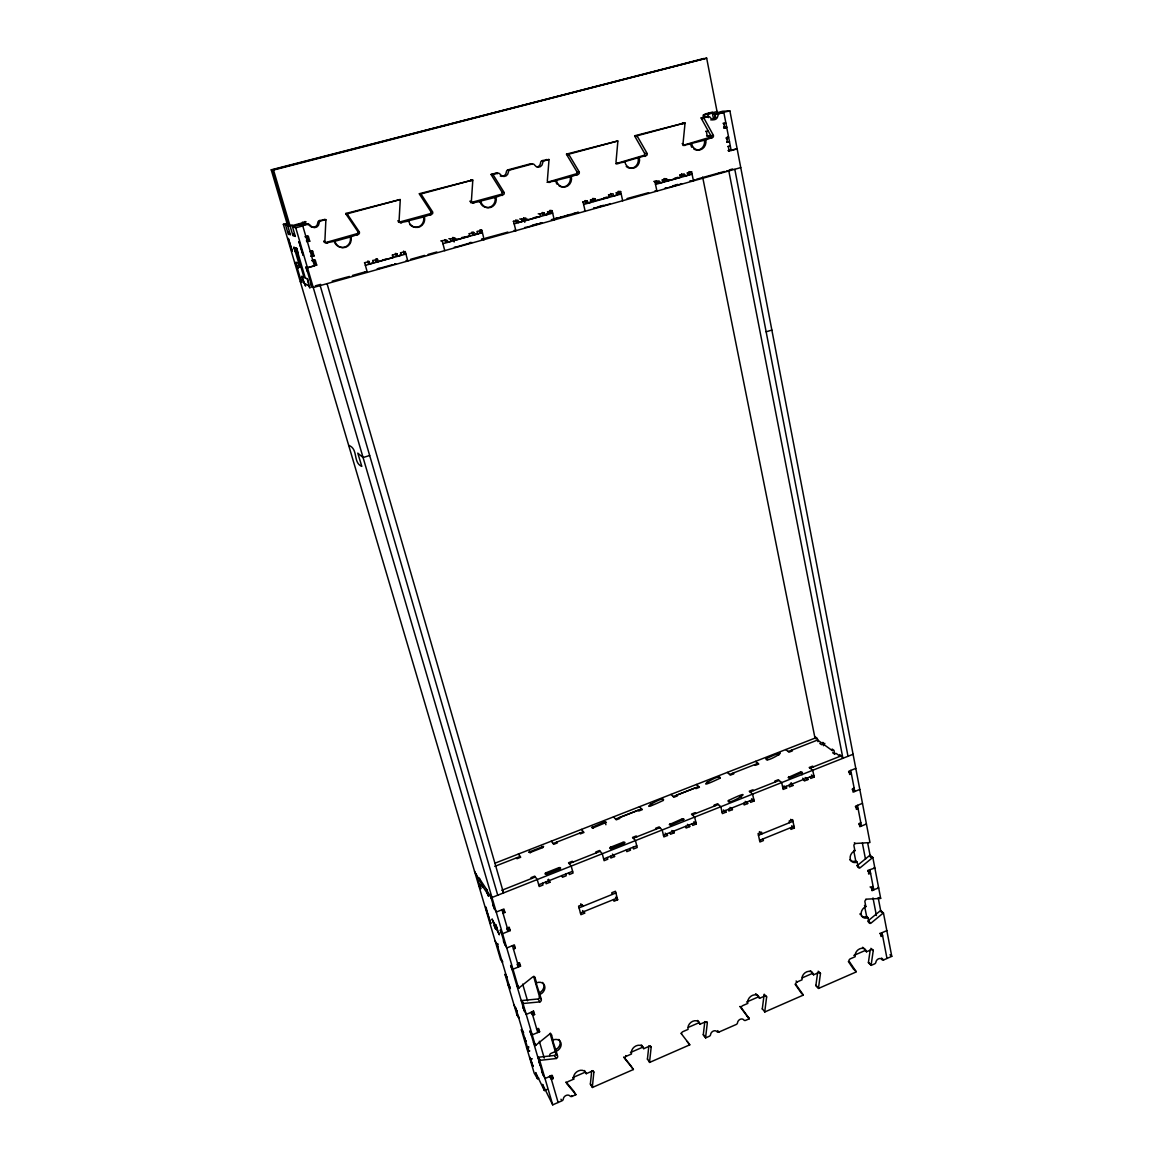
<?xml version="1.0" encoding="UTF-8"?>
<svg xmlns="http://www.w3.org/2000/svg" width="1163" height="1163" viewBox="0 0 1163 1163"><rect width="100%" height="100%" fill="white"/><g stroke="black" fill="none" stroke-linecap="round" stroke-linejoin="round"><path stroke-width="1.5" d="M325.131 242.704L357.681 233.487A2.471 2.37 70.1 0 0 357.87 231.626L346.051 214.166A2.5 2.384 68.3 0 1 345.76 213.498L347.214 213.788A2.515 2.399 68.6 0 0 347.504 214.457L359.352 231.975A2.486 2.37 70.4 0 1 359.163 233.85L350.877 236.859A8.693 8.33 68 0 1 345.193 247.399A8.693 8.33 68 0 1 334.784 241.25L326.033 242.893A2.5 2.399 65 0 1 324.87 241.395L325.858 220.287A2.515 2.399 64.3 0 0 325.756 219.574L319.505 220.563A2.5 2.399 63.7 0 0 317.79 222.758A5.015 4.797 62.5 0 1 310.056 226.204M398.516 222.322L430.703 213.541A2.442 2.311 79.8 0 0 430.906 211.695L419.625 194.366A2.471 2.326 77.8 0 1 419.363 193.712L421.079 193.916A2.471 2.326 78 0 0 421.355 194.57L432.665 211.986A2.457 2.311 80.1 0 1 432.462 213.832L424.364 216.783A8.563 8.112 78.8 0 1 423.608 223.252A8.577 8.126 78.8 0 1 411.237 225.302A8.563 8.112 78.8 0 1 408.693 221.072L400.159 222.656A2.457 2.341 76.8 0 1 399.054 221.159L400.246 200.254A2.471 2.341 75.2 0 0 400.159 199.542L345.774 213.498M361.708 466.087L357.782 453.119L363.074 457.553L369.66 455.489M470.521 202.667L501.907 194.105A2.413 2.239 85.6 0 0 502.125 192.273L491.368 175.046A2.442 2.268 83.8 0 1 491.106 174.406L493.097 174.537A2.457 2.268 84 0 0 493.359 175.177L504.146 192.477A2.428 2.253 85.8 0 1 503.913 194.308L496.019 197.201A8.49 7.908 85.1 0 1 490.423 207.494A8.49 7.908 85.1 0 1 480.726 201.373L472.425 202.914A2.428 2.282 83.8 0 1 471.364 201.417L472.774 180.716A2.457 2.282 82.2 0 0 472.701 180.018L419.363 193.698M547.032 182.329L576.746 173.665A2.384 2.181 89.4 0 0 576.979 171.862L566.759 154.766A2.413 2.195 87.9 0 1 566.512 154.112L568.765 154.17A2.428 2.21 88.1 0 0 569.012 154.81L579.261 171.979A2.399 2.181 89.6 0 1 579.014 173.796L571.324 176.616A8.403 7.676 89.2 0 1 565.756 186.792A8.403 7.676 89.2 0 1 556.437 180.687L548.369 182.169A2.413 2.21 88.3 0 1 547.351 180.687L548.98 160.203A2.428 2.21 86.9 0 0 548.907 159.505L542.22 160.654A2.413 2.21 86.8 0 0 540.722 162.064L540.562 162.762A4.841 4.434 86.3 0 1 537.248 166.978M639.374 158.023A8.315 7.458 -88.3 0 1 633.85 168.068A8.315 7.458 -88.3 0 1 624.865 161.991L616.986 163.431A2.384 2.152 -88.9 0 1 616.012 161.962L617.829 141.668A2.399 2.152 89.8 0 0 617.771 140.97L566.512 154.112M685.08 145.419L682.87 145.404L710.404 137.176A2.355 2.064 -86.4 0 0 710.68 135.402L701.362 118.524A2.37 2.079 -87.5 0 1 701.158 117.899L703.862 117.812A2.384 2.079 -87.4 0 0 704.08 118.437L713.413 135.388A2.355 2.064 -86.4 0 1 713.137 137.161L705.796 139.88A8.243 7.254 -86.5 0 1 700.3 149.809A8.243 7.254 -86.5 0 1 691.622 143.747L683.946 145.142A2.37 2.093 -87 0 1 683.015 143.674L685.007 123.583A2.384 2.093 -88 0 0 684.963 122.885L634.649 135.78A2.399 2.137 -89.5 0 0 634.882 136.42L644.636 153.414A2.37 2.122 -88.2 0 1 644.389 155.202L615.809 163.678M680.98 1033.253L689.557 1044.432A1.933 1.541 -42.5 0 1 689.746 1044.839L649.608 1062.415A1.948 1.556 -41.2 0 1 649.565 1061.935L651.178 1047.194A1.963 1.57 -41.3 0 0 649.012 1046.38L643.764 1048.663A6.862 5.495 -40.9 0 0 636.161 1045.828A6.862 5.495 -40.9 0 0 631.48 1054.012L626.188 1056.309A1.963 1.57 -40.4 0 0 624.851 1058.65L633.195 1069.102A1.963 1.556 -40.4 0 1 633.384 1069.524L592.418 1087.463L590.455 1084.367A1.977 1.57 -39 0 1 590.397 1083.901L591.705 1070.745M592.854 1070.629L593.842 1072.155L592.374 1086.983A1.977 1.585 -39 0 0 592.418 1087.463M647.486 1059.435A1.948 1.556 -41.1 0 1 647.442 1058.955L648.852 1045.9M870.404 922.841L868.107 920.805L880.217 910.833A1.861 1.468 -50.5 0 1 880.667 910.571L883.458 912.984L891.774 956.364L883.618 959.926A1.846 1.439 -49.5 0 1 881.917 959.562A3.693 2.893 -49.3 0 0 878.501 958.835A3.693 2.893 -49.3 0 0 875.884 962.208A1.846 1.439 -49.2 0 1 874.561 963.894L871.189 965.377A1.846 1.454 -49.1 0 1 871.16 964.912L873.253 950.52A1.861 1.454 -49.3 0 0 871.334 949.677L866.508 951.785A6.513 5.117 -49 0 0 859.762 948.804A6.513 5.117 -49 0 0 855.183 956.698L850.313 958.821A1.861 1.468 -48.6 0 0 849.005 961.074L856.084 971.512A1.861 1.454 -48.5 0 1 856.244 971.919L818.519 988.434A1.875 1.468 -47.3 0 1 818.505 987.969L820.467 973.504A1.875 1.483 -47.5 0 0 818.505 972.661L813.577 974.798A6.6 5.219 -47.2 0 0 806.628 971.861A6.6 5.219 -47.2 0 0 802.019 979.828L797.062 981.979A1.89 1.497 -46.8 0 0 795.739 984.261L803.11 994.699A1.875 1.483 -46.7 0 1 803.284 995.121L764.803 1011.97A1.89 1.497 -45.4 0 1 764.774 1011.49L766.635 996.938A1.904 1.512 -45.6 0 0 764.6 996.11L759.57 998.29A6.673 5.306 -45.2 0 0 752.417 995.383A6.673 5.306 -45.2 0 0 747.794 1003.422L742.721 1005.617A1.904 1.526 -44.8 0 0 741.398 1007.914L749.074 1018.366A1.904 1.512 -44.7 0 1 749.248 1018.773L745.701 1020.329A1.904 1.512 -44.7 0 1 743.869 1019.995A3.809 3.024 -44.5 0 0 740.206 1019.311A3.809 3.024 -44.5 0 0 737.516 1022.771A1.904 1.512 -44.3 0 1 736.179 1024.501L718.865 1032.09A1.919 1.526 -43.7 0 1 717.019 1031.755A3.838 3.053 -43.5 0 0 713.297 1031.087A3.838 3.053 -43.5 0 0 710.593 1034.561A1.919 1.526 -43.3 0 1 709.241 1036.306L705.636 1037.876L703.353 1035.012A1.919 1.526 -43.2 0 1 703.31 1034.532L704.836 1021.55M706.464 1021.681L707.337 1022.742L705.607 1037.396A1.919 1.526 -43.3 0 0 705.636 1037.876M762.346 1009.208A1.89 1.497 -45.4 0 1 762.317 1008.743L764.164 994.22M818.519 988.434L815.932 985.788A1.861 1.468 -47.3 0 1 815.903 985.323L817.647 972.486M871.189 965.377L868.456 962.819A1.846 1.439 -49.1 0 1 868.427 962.353L870.244 949.793M723.982 126.607L725.363 127.61M361.649 466.363C352.636 462.365 358.64 448.86 348.667 445.342M542.263 222.802L526.97 227.192M454.37 247.138L455.663 247.138M883.458 912.984A1.861 1.468 -50.5 0 0 883.022 913.246L870.854 923.248A1.875 1.468 -50 0 1 868.935 922.375L868.02 921.561M865.781 899.188L880.187 898.476A1.875 1.483 -50.8 0 0 880.667 898.345L872.846 857.524A1.89 1.512 -51.6 0 0 872.395 857.785L860.039 867.86A1.89 1.526 -51.1 0 1 858.076 866.944L857.611 866.551M856.651 865.694A1.89 1.512 -51.1 0 0 857.276 865.563L869.59 855.517A1.89 1.512 -51.6 0 1 870.04 855.256L872.846 857.524M533.497 1042.455L535.329 1045.479A2.035 1.657 -37.3 0 0 535.838 1045.188L549.285 1034.329A2.021 1.643 -38 0 1 551.582 1035.172L552.977 1040.027A7.065 5.728 -38 0 1 560.973 1042.949A7.065 5.728 -38 0 1 556.219 1051.323L557.615 1056.135A2.006 1.628 -38 0 1 556.248 1058.519L540.257 1060.307A2.021 1.643 -37.4 0 0 539.719 1060.467L537.888 1057.4A2.021 1.628 -37.3 0 1 538.425 1057.24L554.373 1055.481A2.006 1.628 -37.9 0 0 555.725 1053.097L550.084 1033.5M517.259 985.003A2.05 1.701 -37.2 0 1 516.735 985.294L518.538 988.172A2.064 1.715 -37.3 0 0 519.047 987.867L532.727 976.935A2.05 1.701 -38 0 1 535.082 977.836L536.521 982.837A7.152 5.917 -38 0 1 544.691 985.962A7.152 5.917 -38 0 1 539.865 994.481L541.304 999.453A2.035 1.686 -38 0 1 539.923 1001.881L523.612 1003.465A2.05 1.686 -37.3 0 0 523.059 1003.625L521.257 1000.703A2.05 1.686 -37.2 0 1 521.809 1000.558L538.076 998.973A2.035 1.672 -37.9 0 0 539.443 996.56L533.628 976.353M593.682 208.148L595.849 207.741M524.949 227.367L526.345 227.352M472.018 242.471L470.87 242.907M377.35 268.74L379.327 268.391M728.401 800.537C725.45 807.733 762.739 784.036 728.401 800.537L729.623 801.641M719.912 778.251C722.383 771.418 686.722 794.184 719.912 778.251L718.734 777.233M766.286 758.639C763.829 765.181 798.937 743.201 766.286 758.639L767.522 759.628M542.772 847.58L543.572 846.359L528.656 852.188L530.299 852.45L542.772 847.58L541.856 846.402M663.288 800.42C666.733 793.34 628.79 816.688 663.288 800.42L662.183 799.344M547.061 1089.426L544.386 1090.574L542.554 1084.367L552.716 1104.85L561.933 1100.823A1.992 1.599 -37.8 0 0 563.314 1099.035A3.983 3.184 -38 0 1 566.105 1095.459A3.983 3.184 -38 0 1 570.088 1096.069A1.992 1.585 -38.2 0 0 572.08 1096.375L575.859 1094.717A1.992 1.585 -38.2 0 0 575.656 1094.296L566.977 1083.858A1.992 1.599 -38.2 0 1 568.314 1081.488L573.708 1079.148A6.978 5.582 -38.6 0 1 578.418 1070.876A6.978 5.582 -38.6 0 1 586.268 1073.682L591.618 1071.356A1.992 1.585 -39.1 0 1 593.842 1072.155M586.268 1073.682L585.28 1072.155L572.748 1077.592L573.708 1079.148M630.433 1052.53L642.703 1047.194L643.764 1048.663M688.438 1027.322L698.948 1022.742L700.097 1024.167L705.243 1021.928A1.933 1.541 -43.4 0 1 707.337 1022.742M746.588 1002.041L758.349 996.924L759.57 998.29M802.383 977.792L812.268 973.489L813.577 974.798M853.831 955.434L865.127 950.52L866.508 951.785M681.547 1033.98A1.933 1.556 -42.6 0 1 682.885 1031.654L688.06 1029.4A6.774 5.408 -43 0 1 692.712 1021.288A6.774 5.408 -43 0 1 700.097 1024.167M522.754 1031.087L521.896 1029.648A1.948 1.599 -37 0 0 521.373 1029.793L534.166 1073.086L537.466 1078.726L538.789 1078.159M886.846 930.618L880.406 933.395L881.016 936.506L882.615 935.808L879.839 933.337M553.195 1078.552L551.393 1079.337L549.532 1076.226L551.335 1075.441L553.195 1078.552L552.28 1075.368L545.011 1078.508L541.624 1071.196L542.234 1072.228M532.305 1058.795L530.982 1059.362L529.994 1057.283L533.003 1066.471L530.11 1057.894M549.721 1055.684A1.933 1.57 -37.8 0 1 551.029 1053.387L555.885 1051.308M528.714 1046.627L526.577 1047.398L528.889 1051.294L529.761 1050.916M527.377 1047.194L528.845 1047.79M531.36 1035.143L529.805 1030.898L532.218 1034.881L539.603 1031.755L538.643 1028.499L536.506 1028.775M871.087 887.195L872.715 886.497M871.712 890.378L878.69 888.009L877.978 887.427M533.337 1010.792L534.602 1014.572L532.756 1015.343L530.924 1012.406M868.47 873.602L870.564 873.297L867.772 870.985M533.643 1011.272L526.214 1014.398L522.841 1007.187L523.452 1008.161M867.845 870.389L874.852 868.02L874.154 867.453M517.651 963.502L519.527 962.731L520.515 966.119L512.985 969.215L510.601 965.45L512.185 969.753M866.42 824L859.791 826.719L859.152 823.433L860.824 822.75M862.466 803.342L855.794 806.046L856.433 809.375L858.105 808.692L855.314 806.54M513.45 949.081L515.34 948.31L514.351 944.894L506.763 947.976L503.405 940.882L503.986 941.797M579.072 907.867L615.896 892.966M758.465 835.267L792.962 821.296L790.636 819.334M495.118 940.925L497.342 944.472L498.258 944.094M580.453 912.984L617.219 898.069M759.57 840.311L794.024 826.326M584.146 911.487L584.611 913.188L580.904 914.685L578.593 906.151L582.3 904.654L582.765 906.37L580.759 903.767M612.232 894.449L611.782 892.733L615.445 891.265L617.655 899.755L614.006 901.238L613.555 899.551M789.532 822.692L789.183 821.005L792.614 819.61L794.373 827.998L790.942 829.393L790.593 827.722M507.286 927.943L509.19 927.173L510.194 930.618L502.576 933.7L500.221 930.066L501.82 934.398M854.136 788.121L852.464 788.79L853.104 792.148L859.806 789.444M855.779 768.409L849.034 771.098L849.688 774.485L851.374 773.817L848.583 771.752M503.012 913.246L504.916 912.475L503.913 909.001L496.238 912.068L492.879 905.032L493.461 905.919M538.716 884.781L572.618 871.305M603.641 858.963L636.757 845.792M663.462 835.179L695.867 822.285M721.99 811.89L753.726 799.272M782.772 787.714L813.795 775.372M548.471 879.243L549.91 882.266L546.13 883.764L545.651 882.019M614.108 854.79L614.558 856.535L610.866 858.003L610.415 856.259M667.068 833.726L667.489 835.456L663.869 836.895L662.183 829.989L659.174 826.893L655.554 828.332L656.31 829.103M673.697 831.094L674.118 832.824L670.499 834.264L670.092 832.534M689.296 824.887L689.703 826.617L686.112 828.041L685.705 826.326M695.867 813.431L695.081 812.675L691.505 814.1L694.66 817.109L696.274 824L692.697 825.425L692.29 823.709M725.538 810.48L725.93 812.196L722.383 813.606L720.827 806.729L717.571 803.764L714.038 805.174L714.838 805.915M732.021 807.892L732.414 809.622L728.881 811.018L728.489 809.303M747.286 801.83L747.664 803.546L744.16 804.941L743.782 803.226M753.566 790.564L752.723 789.851L749.234 791.233L752.592 794.125L754.104 800.987L750.6 802.383L750.222 800.667M786.246 786.333L786.595 788.049L783.135 789.43L781.696 782.583L778.207 779.762L774.747 781.129L775.619 781.841M791.262 782.757L792.933 785.519L789.488 786.9L789.125 785.185M807.515 777.873L807.863 779.588L804.418 780.955L802.732 778.192M813.489 766.839L812.588 766.155L809.172 767.507L812.763 770.255L814.144 777.088L810.713 778.44L810.364 776.739M501.733 890.32L535.358 877.004M558.589 867.802L545.81 872.875A1.541 0.756 -16.4 0 0 545.171 874.009A1.541 0.756 -16.4 0 0 547.017 874.024L559.577 869.037A1.526 0.741 -16.1 0 0 560.537 867.918A1.526 0.741 -16.1 0 0 558.88 867.714L559.577 869.037M569.201 863.586L600.181 851.316M622.888 842.332L610.401 847.289A1.526 0.741 -14.9 0 0 609.775 848.321A1.526 0.741 -14.9 0 0 611.433 848.467L623.964 843.524A1.497 0.727 -14.6 0 0 624.851 842.434A1.497 0.727 -14.6 0 0 623.164 842.245L623.964 843.524M633.254 838.218L659.915 827.663M682.143 818.868L669.292 824.611L671.298 824.771L684.178 819.304L682.405 818.781L683.306 820.002M692.29 814.841L718.385 804.505M750.062 791.959L779.079 780.46M800.348 772.043L788.136 777.524L790.186 777.64L802.455 772.421L800.871 771.883L802.034 774.791M810.059 768.191L841.881 755.587M853.075 754.264L491.978 897.502L489.652 893.998L491.251 898.374M479.33 884.462L480.813 884.927M604.455 821.921L591.604 827.576L593.523 827.722L606.359 822.357L604.978 821.776L605.908 824.741M494.755 866.377L520.123 856.448M553.123 843.538L583.332 831.719M615.59 819.086L641.598 808.91M673.188 796.539L698.672 786.566M729.608 774.456L757.956 763.364M788.238 751.516L817.705 739.988M477.15 877.076L478.633 877.542M824.872 743.404L821.543 744.713L819.77 743.419L821.441 742.779L817.618 740.017M494.74 863.28L815.089 738.083L815.874 738.752L815.539 737.095L817.284 738.36L817.952 741.674M624.851 161.991L623.63 161.948L646.89 155.261A2.384 2.122 -88.1 0 0 647.151 153.458L637.368 136.405A2.399 2.152 -89.4 0 1 637.135 135.766L634.649 135.78M394.911 264.161L395.638 263.783L394.824 263.812M610.023 203.918L610.124 203.54M680.98 184.045L681.707 183.71L680.98 183.71M766.141 331.818L771.839 330.045M665.934 187.825L664.96 188.275L667.213 187.912M376.638 261.282L375.344 261.864L377.423 261.515M392.411 257.343L393.734 256.79L392.585 256.878M593.188 200.923L592.098 201.359L609.383 197.129L608.482 194.817M664.509 181.05L663.506 181.457L665.788 181.123M315.304 285.851L320.61 284.368M332.225 281.112L349.452 276.445M352.418 275.457L365.793 271.706L367.304 272.229M410.597 259.32L424.582 255.395M428.086 254.421L436.837 251.978M485.364 238.226L507.882 232.077M532.232 225.259L536.957 223.936M557.193 218.121L552.062 219.56L554.242 219.851M560.624 217.161L577.735 212.364M598.189 206.796L603.379 205.342M627.061 198.553L648.605 192.665M672.665 185.935L677.695 184.379M696.579 179.233L724.36 171.455M729.201 169.958L732.705 168.969M561.496 217.059L555.594 218.411M564.942 216.1L570.103 214.646M573.563 213.687L578.723 212.233M392.716 264.641L377.379 268.9M456.303 246.978L470.826 242.762L469.896 242.558M609.746 204.005L593.741 208.264M668.899 187.432L680.718 184.117M740.744 167.603L313.269 287.523L311.524 286.738L310.579 282.231M653.824 181.472L656.543 180.716L657.022 182.984L659.566 183.143L662.968 182.184L662.067 179.887M364.426 262.751L369.209 261.573L369.863 263.928L373.628 262.867L372.727 260.439M372.974 260.527L377.51 259.262L378.149 261.617L393.167 257.43L392.265 255.002M392.527 255.075L397.019 253.825L397.659 256.18L401.395 255.133L400.479 252.72M400.755 252.793L405.233 251.542L407.806 261.035L406.105 260.425M440.806 240.901L446.708 240L447.319 242.326L450.982 241.308L450.386 238.967L448.874 238.648M450.386 238.967L454.791 237.746L455.387 240.072L470.012 236.002L469.096 233.618M469.416 233.676L473.792 232.455L474.373 234.781L478.008 233.763L477.106 231.379M477.426 231.437L481.787 230.23L484.157 239.636L481.584 239.127M513.217 221.333L517.869 220.185L518.436 222.496L522.013 221.493L521.446 219.182L519.73 218.935M521.446 219.182L525.749 217.99L526.301 220.301L540.562 216.318L540.01 214.021L538.236 213.788M540.01 214.021L544.269 212.829L544.822 215.14L548.369 214.152L547.468 211.797M547.831 211.84L552.076 210.663L554.286 219.996L551.378 219.589M582.692 201.984L587.271 200.865L587.795 203.147L591.284 202.173L590.382 199.847M590.775 199.891L594.962 198.713L595.471 201.01M608.874 194.846L613.046 193.683L613.541 195.98L617.001 195.006L616.099 192.695M616.506 192.724L620.649 191.561L622.685 200.836M654.58 181.98L659.087 180.861L659.566 183.143M662.488 179.916L666.573 178.782L667.053 181.05L680.602 177.27L679.701 174.988M680.137 175.002L684.193 173.883L684.658 176.136L688.031 175.206L687.129 172.924M687.566 172.938L691.607 171.804L693.468 180.992L689.935 180.803M444.906 239.607L445.516 241.933L447.959 241.25M515.82 219.88L516.372 222.177L518.756 221.522M587.271 200.865L584.974 200.632L585.498 202.914L591.284 202.173M657.022 182.984L660.424 182.039M681.562 173.752L682.027 176.02L685.4 175.075M456.826 238.924L452.349 240.363L454.515 240.029M461.682 237.572L470.012 236.002M527.813 219.153L523.103 220.636L525.298 220.287M603.582 198.03L607.042 197.056M666.195 180.57L669.583 179.625M674.642 178.215L678.014 177.285M533.163 217.946L536.332 217.059M382.409 260.119L385.738 259.189M365.371 265.338L405.902 254.028L403.706 253.432M442.943 243.692L482.412 232.687L479.839 232.222M514.162 223.834L552.658 213.105L549.765 212.742M583.637 204.47L621.187 193.988L617.975 193.727M655.51 184.423L692.101 174.217L688.569 174.057M727.98 150.565L731.164 149.678M311.699 260.483L315.318 260.323L316.699 265.091L307.439 267.65L306.16 267.141L311.917 286.796L313.225 287.377M728.707 151.03L737.153 148.835M728.721 150.594L737.182 148.966M314.054 255.962L312.731 255.497L311.35 250.743L312.658 251.179L314.054 255.962L310.637 256.209M727.035 142.337L729.492 141.784L726.715 141.784M296.361 262.257L294.69 262.722L297.408 263.042M315.318 260.323L311.917 260.57M727.834 146.494L729.826 145.942M298.92 267.316L297.234 267.781L298.76 267.635M350.877 236.859L334.784 241.264M424.364 216.783L407.85 220.912L408.693 221.072M480.217 202.595A8.461 7.894 85 0 1 479.767 201.272L496.019 197.201M555.754 181.937A8.374 7.661 89.1 0 1 555.347 180.614L571.324 176.616M690.648 145.041A8.228 7.254 -86.6 0 1 690.284 143.747L705.796 139.88M312.658 251.179L310.012 251.702M726.148 137.786L728.62 137.234L727.224 137.249M306.785 241.628L309.751 241.206L308.355 236.394L304.953 236.7M723.43 123.7L725.901 123.147L723.124 123.22M723.604 127.886L726.802 127.014M726.584 127.421L724.316 128.279M301.508 225.564L308.5 223.689L300.403 225.273M491.106 174.406L495.714 173.171A2.428 2.253 84.1 0 1 497.691 173.65M500.294 176.035A4.856 4.492 84.3 0 0 506.341 171.979L506.486 171.281A2.428 2.239 84.9 0 1 507.998 169.856L530.066 163.925A2.413 2.224 86.2 0 1 532.014 164.405M701.158 117.899L705.418 116.751A2.355 2.064 -87.4 0 1 706.668 116.852M713.53 118.96L712.643 114.396L729.899 110.95L869.968 842.463A1.904 1.526 -52 0 1 869.473 842.594L855.285 843.495L854.354 842.753M301.479 225.418L307.672 224.43A2.515 2.413 61.6 0 1 310.347 225.448A5.045 4.812 62.7 0 0 319.127 223.092A2.515 2.399 64 0 1 320.857 220.883L325.756 219.574M347.214 213.788L400.159 199.542M421.079 193.916L472.701 180.018M493.097 174.537L497.706 173.287A2.442 2.253 84.3 0 1 500.163 174.305A4.885 4.507 84.5 0 0 508.376 172.095L508.536 171.383A2.442 2.253 85.1 0 1 510.048 169.972L532.189 164.012A2.428 2.224 86.3 0 1 534.602 165.03A4.856 4.448 86.5 0 0 542.714 162.849L542.874 162.137A2.428 2.224 87 0 1 544.386 160.727L548.907 159.505M568.765 154.17L617.771 140.97M637.135 135.766L684.963 122.885M703.862 117.812L708.136 116.649A2.37 2.079 -87.3 0 1 710.36 117.681A4.739 4.143 -87.2 0 0 717.978 115.617L718.138 114.933A2.37 2.064 -87 0 1 719.577 113.581L723.837 112.433L731.193 150.623M292.524 226.887L295.765 227.803L302.787 225.913L299.487 225.026L292.524 226.887L295.344 236.452L293.061 233.589L293.759 235.973L292.96 235.711L273.523 170.045L271.226 169.813L290.416 234.926L288.395 232.178L289.078 234.519L288.293 234.272L285.546 224.924L283.35 224.314L500.57 959.373L502.242 962.077A1.992 1.672 -36.9 0 0 502.75 961.801L501.34 959.548M283.35 224.314L287.843 223.107M285.546 224.924L287.246 224.474M292.029 224.997L288.831 225.855L272.375 169.929L703.964 58.47M705.141 114.003L712.599 112.07M290.038 226.189L306.102 221.871L304.851 221.552M717.309 111.474L703.135 115.224L703.731 118.233M298.164 224.663L305.084 222.816L302.424 222.133M703.586 114.744L713.791 112.971L708.558 113.189M712.643 114.396L718.661 112.782M469.925 242.704L470.899 242.471M273.523 170.045L706.668 58.15L717.033 111.488M271.226 169.813L706.668 58.15M541.682 222.714L540.097 223.049L541.129 223.078M729.899 110.95L722.63 111.255L716.641 112.869L723.866 112.578M719.112 113.596L716.815 113.683A2.355 2.064 -87.1 0 0 715.376 115.035L715.216 115.719A4.725 4.129 -87.3 0 1 710.782 119.92M705.868 116.736L708.136 116.649M701.812 118.51L704.08 118.437M684.571 123.583L682.361 123.641A2.37 2.093 -88.2 0 0 682.318 122.973M705.708 131.259L708.383 131.23L706.406 131.768L707.293 136.26L712.948 135.388M635.289 136.42L637.368 136.405M706.595 135.737L711.945 135.693M709.575 138.237L711.843 138.223M682.129 143.674L683.015 143.674M690.284 143.747L691.622 143.747M644.636 153.414L646.73 153.458M643.488 156.278L645.581 156.322M567.122 154.766L569.012 154.81M542.22 160.654L544.022 160.712M616.186 163.62L618.207 163.692M726.395 170.99L728.852 171.077L842.913 758.291L839.802 754.583M530.415 163.939L532.189 164.012M691.607 171.804L688.961 171.702L689.572 174.697M718.952 172.894L720.755 172.967M682.027 176.02L684.658 176.136M576.979 171.862L578.883 171.964M693.948 179.684L694.834 179.727M507.998 169.856L509.699 169.943M666.573 178.782L664.015 178.637L664.64 181.661M575.787 174.784L577.677 174.886M665.759 180.977L667.053 181.05M496.034 173.185L497.706 173.287M491.702 175.075L493.359 175.177M555.332 180.614L556.437 180.687M547.86 182.286L549.677 182.417M654.885 190.936L656.921 191.095L655.002 182.01M620.649 191.561L618.236 191.372L618.905 194.41M472.454 180.701L470.87 180.57A2.442 2.268 82 0 0 470.782 179.872M613.541 195.98L611.157 195.762L610.648 193.494M594.962 198.713L592.636 198.495L593.319 201.533M502.125 192.273L503.812 192.447M585.498 202.914L587.795 203.147M500.875 195.239L502.547 195.413M584.248 211.084L585.163 211.186M479.767 201.257L480.741 201.373M419.916 194.395L421.355 194.57M552.076 210.663L549.91 210.387L550.622 213.44M469.779 201.228L471.364 201.417M472.251 202.929L473.835 203.132M544.269 212.829L542.132 212.553L542.67 214.85L544.822 215.14M546.203 213.861L548.369 214.152M525.254 220.141L526.301 220.301M516.372 222.177L518.436 222.496M430.906 211.695L432.374 211.928M429.598 214.704L431.066 214.951M514.177 230.347L515.82 230.623M481.787 230.23L479.854 229.881L480.639 232.963M473.792 232.455L471.887 232.106L472.483 234.417L474.373 234.781M476.103 233.4L478.008 233.763M397.688 220.883L399.054 221.159M400.29 222.584L401.671 222.86M482.194 239.113L484.128 239.505M346.298 214.21L347.504 214.457M454.471 239.883L455.387 240.072M445.516 241.933L447.319 242.326M325.625 220.229L324.492 219.967A2.5 2.399 64.1 0 0 324.39 219.255M319.505 220.563L320.625 220.839M357.87 231.626L359.105 231.917M356.503 234.679L357.739 234.984M306.596 224.154L307.672 224.43M397.019 253.825L395.405 253.389L396.031 255.715L397.659 256.18M400.028 254.755L401.395 255.133M287.639 225.52L290.168 226.233M392.367 257.197L393.167 257.43M308.355 236.394L307.061 236.002L308.457 240.799L309.751 241.206M323.736 241.061L324.87 241.395M326.498 242.747L327.632 243.082M377.51 259.262L375.954 258.797L376.827 261.908M377.379 261.37L378.149 261.617M372.349 262.475L373.628 262.867M369.209 261.573L367.697 261.094L368.337 263.434L369.863 263.928M365.327 271.677L367.334 272.375L364.673 262.838M291.332 249.565L292.189 251.382L288.279 238.313L291.928 249.769M295.46 252.08L293.687 247.283L296.943 248.402L297.902 252.967M316.699 265.091L315.377 264.583L313.995 259.858M298.44 262.155L299.4 266.632L301.028 267.286M307.584 272.011L305.767 267.112L307.483 267.795L314.432 265.876L302.743 225.767M300.156 277.681L301.915 282.405L300.301 281.679L301.508 282.231L295.882 263.201M308.573 283.379L307.613 278.902L301.653 276.329L305.593 286.069L304.924 283.772M309.242 285.72L304.095 283.394L302.06 276.503M840.122 756.284L836.139 753.406L834.453 754.06L832.635 752.737M852.305 789.604L854.79 791.465L850.735 770.429M791.581 750.208L792.425 750.862L789.081 752.17L785.694 749.583M811.44 774.994L814.144 777.088M777.48 754.249L778.745 755.238M805.174 777.495L807.863 779.588M858.977 824.087L861.449 826.035L857.465 805.363M790.186 777.64L788.877 776.593L789.226 778.294M790.302 783.411L792.933 785.519M755.499 761.372L758.785 764.033L755.383 765.356L754.569 764.687M783.978 785.912L786.595 788.049M870.055 855.895L872.395 857.785M854.209 850.153L854.907 850.72A6.644 5.35 -51.3 0 0 850.226 858.817A6.644 5.35 -51.3 0 0 857.131 862.088L858.076 866.944M849.79 859.748A6.644 5.35 -51.3 0 0 855.75 860.94L857.131 862.088M857.276 865.563L859.573 867.482M870.098 886.933L873.806 890.073L869.953 870.084M879.722 897.56L880.667 898.345M733.024 773.119L733.824 773.802L730.408 775.14L727.238 772.421M791.741 825.759L794.373 827.998M751.574 798.792L754.104 800.987M880.682 911.225L883.022 913.246M740.133 795.885L741.383 796.975M745.163 801.351L747.664 803.546M864.472 905.41L865.854 906.617A6.556 5.19 -50.1 0 0 861.231 914.583A6.556 5.19 -50.1 0 0 868.005 917.665L868.935 922.375M861.376 915.993A6.542 5.19 -50.1 0 0 866.624 916.444L868.005 917.665M708.456 782.743L707.293 781.71L707.671 783.382M759.395 831.589L761.925 833.856L761.561 832.17L758.087 833.58L759.933 841.983L763.393 840.573L763.03 838.901M729.942 807.398L732.414 809.622M889.986 954.75L891.774 956.364M696.375 784.487L699.443 787.264L695.968 788.63L695.212 787.918L676.677 795.172L677.418 795.885L673.929 797.251L670.964 794.402M723.473 809.957L725.93 812.196M870.84 948.325L873.253 950.52M881.539 958.036L883.618 959.926M868.427 962.353L870.476 964.272M854.064 969.579L856.084 971.512M693.904 821.718L696.274 824M687.362 824.32L689.703 826.617M818.185 971.207L820.467 973.504M651.585 805L650.51 803.909L650.917 805.596M671.298 824.756L670.15 823.608L670.571 825.337M671.821 830.498L674.118 832.824M815.903 985.323L817.851 987.3M639.461 806.715L642.31 809.637L638.778 811.018L638.065 810.277L619.152 817.691L619.835 818.432L616.274 819.828L613.526 816.862M665.207 833.115L667.489 835.456M796.103 980.99L797.062 981.979M800.726 992.432L803.284 995.121M636.917 836.779L636.176 835.993L632.527 837.433L635.449 840.587L637.193 847.522L633.53 848.975L633.094 847.245M764.469 994.554L766.635 996.938M762.317 1008.743L764.803 1011.97M593.523 827.722L592.519 826.588L592.97 828.274M611.694 848.379L610.648 847.187L611.084 848.917M612.436 854.107L614.558 856.535M740.206 1006.533L741.107 1007.565M747.271 1016.273L749.074 1018.366M746.835 1015.997L749.248 1018.773M581.369 829.437L583.986 832.475L580.366 833.886L579.712 833.13M596.488 852.784L595.805 851.985L599.497 850.516L602.274 853.744L604.091 860.693L607.784 859.224L607.333 857.494M566.148 1082.055L573.737 1091.185A1.977 1.585 -38.2 0 1 573.941 1091.592L575.859 1094.717M615.547 897.211L617.655 899.755M717.702 1030.665L718.865 1032.09M556.757 842.114L557.382 842.884L553.748 844.323L551.247 841.198M572.937 862.117L572.283 861.289L568.547 862.772L571.207 866.072L573.083 873.035L569.332 874.532L568.867 872.788M703.31 1034.532L705.025 1036.684M623.819 1056.978L631.116 1066.093A1.948 1.556 -40.4 0 1 631.305 1066.515L633.384 1069.524M689.746 1044.839L687.493 1041.946A1.919 1.526 -42.5 0 0 687.318 1041.525M582.59 910.571L584.611 913.188M530.546 852.363L529.645 851.185L530.124 852.886M547.017 874.024L546.058 872.759L546.537 874.503M547.991 879.708L549.91 882.266M518.349 854.064L520.719 857.247L517.026 858.701L516.43 857.887M739.959 1006.46L746.661 1015.575M531.578 878.501L530.953 877.658L534.733 876.161L537.248 879.548L539.196 886.526L542.99 885.014L542.496 883.269M650.379 1046.089L651.178 1047.194M647.442 1058.955L649.608 1062.415M795.041 984.203L800.566 992.024M726.294 138.601L727.122 138.964L727.253 137.379M625.665 1055.568L626.188 1056.309M624.08 1057.53L624.589 1058.286M502.925 892.05L503.521 892.922L327.065 283.656M848.336 961.496L853.395 968.924A1.846 1.454 -48.5 0 1 853.54 969.331M503.143 909.815L504.916 912.475M474.504 871.189L477.702 877.905M480.653 882.368L479.083 878.094L487.166 890.247L488.184 893.736L487.602 892.864M481.148 884.069L488.111 894.594M508.405 927.9L510.194 930.618M478.691 885.348L480.886 888.692L479.883 885.29M506.705 928.975L508.289 931.389L501.994 909.757M534.151 976.411L535.082 977.836M513.537 945.548L515.34 948.31M536.521 982.837L535.591 981.412L539.865 994.481M485.727 907.663L490.786 923.626L485.611 906.893L486.556 908.943M492.545 920.645L497.313 928.03M518.713 963.298L520.515 966.119M494.042 925.704L498.811 933.119M539.443 996.56L540.984 998.959M489.841 921.576L490.67 922.87M517.026 964.389L518.625 966.889L512.447 945.664M538.382 999.453L539.923 1001.881M590.397 1083.901L591.88 1086.213M497.764 946.871L498.316 947.758L497.342 944.472M550.332 1033.18L551.582 1035.172M552.977 1040.027L552.032 1038.53L556.219 1051.323M517.55 985.483L519.047 987.867M532.77 1011.636L534.602 1014.572M555.725 1053.097L557.295 1055.626M506.399 975.641L505.542 974.274A1.977 1.657 -36.8 0 0 505.004 974.42L517.055 1015.197L518.771 1018.032A1.963 1.614 -37 0 0 519.265 1017.756L517.84 1015.386M521.809 1000.558L523.321 1002.986M505.004 974.42L506.705 977.153A1.992 1.657 -36.9 0 1 507.242 977.007M554.693 1055.989L556.248 1058.519M537.757 1028.775L539.603 1031.755M508.856 984.45L510.383 988.608L508.115 984.916M566.018 1082.302L566.73 1083.465M571.6 1095.59L572.08 1096.375M514.002 1004.876L517.23 1011.81L516.663 1010.865M534.922 1043.676L535.838 1045.188M538.425 1057.24L539.952 1059.798M521.373 1029.793L523.088 1032.671A1.963 1.599 -37 0 1 523.626 1032.526M524.455 1037.294L525.967 1041.408L525.385 1040.434M539.269 1062.124L538.658 1061.107L540.214 1065.323M560.988 1099.239L561.453 1100.024M532.014 1064.319L532.872 1065.802M544.386 1090.574L535.649 1072.562L537.466 1078.726M306.436 240.61L306.741 241.482M296.289 263.347L297.641 267.941M527.958 1048.168L528.889 1051.294M476.147 873.66L480.334 887.849M496.79 943.571L509.816 987.678M515.718 1007.681L528.307 1050.32M490.234 894.87L494.493 909.393M500.817 930.967L504.989 945.214M511.197 966.38L524.411 1011.447M530.401 1031.886L543.165 1075.412M307.192 278.713L309.94 288.046L308.399 285.342M486.585 889.39L488.62 896.339L486.977 892.879M296.521 248.257L305.244 277.87M496.165 926.242L495.656 924.541L499.305 934.805L497.648 931.33M295.3 247.835L303.994 277.332M493.679 922.404L492.051 918.959L495.671 929.15L495.176 927.478M294.094 247.414L299.807 266.792M482.267 885.77L482.776 887.485L479.636 878.923M522.681 984.131L527.551 1000.82M539.327 1041.234L544.24 1058.097M295.765 227.803L518.538 988.172M523.059 1003.625L535.329 1045.479M539.719 1060.467L552.716 1104.85M320.174 285.589L497.749 895.205M531.796 1012.057L537.757 1032.54M550.462 1076.153L558.124 1102.48M565.741 874.038L566.207 875.768L562.456 877.265L561.991 875.521M403.59 251.106L404.433 254.217M442.289 241.221L444.76 250.685M452.959 237.368L454.151 242.006M626.377 849.92L626.813 851.65L630.477 850.182L630.041 848.452M513.566 221.377L515.863 230.768M523.655 217.699L524.775 222.293M583.07 202.028L585.193 211.332M702.656 177.125L815.001 738.127M823.535 745.73L822.881 742.387L824.989 745.338L832.49 750.76L832.156 749.074L833.987 750.382L834.641 753.769M853.773 850.851L855.75 860.94M864.705 906.646L866.624 916.444M707.802 114.585L708.398 117.608M715.056 114.308L715.725 117.783M854.907 850.72L853.947 845.821A1.904 1.541 -51.6 0 1 855.285 843.495M865.854 906.617L864.923 901.863A1.875 1.497 -50.4 0 1 866.231 899.581M734.827 169.405L848.001 756.284M882.019 932.697L886.991 958.457M723.895 123.7L724.767 128.279M726.613 137.786L727.486 142.337M728.3 146.494L729.172 151.03M868.31 870.767L868.935 873.98M871.552 887.587L872.177 890.771M862.394 843.175L865.505 859.224M872.991 897.923L876.393 915.499M867.671 842.913L870.418 857.175M878.181 897.618L880.885 911.661M860.3 914.641A6.542 5.19 -50.1 0 1 859.966 913.813M558.851 1039.417A7.051 5.728 -38 0 1 555.289 1049.811M542.539 982.43A7.138 5.917 -38 0 1 538.934 993.042M584.437 1070.512A6.963 5.582 -38.6 0 1 585.28 1072.155M641.278 1044.897A6.862 5.495 -40.8 0 1 642.703 1047.194M697.582 1020.445A6.76 5.408 -43 0 1 698.948 1022.742M757.04 994.641A6.658 5.306 -45.2 0 1 758.349 996.924M755.528 993.74A6.658 5.306 -45.2 0 1 756.343 994.118M811.585 971.861A6.585 5.204 -47.2 0 1 812.268 973.489M810.349 970.683A6.585 5.204 -47.2 0 1 811.033 971.207M863.935 948.238A6.513 5.117 -49 0 1 865.127 950.52M862.524 947.322A6.513 5.117 -49 0 1 863.28 947.7M517.55 1014.906A1.963 1.614 -36.9 0 1 517.055 1015.197M501.064 959.097A1.992 1.672 -36.8 0 1 500.57 959.373M546.726 159.447A2.413 2.21 86.8 0 1 546.799 159.956M570.19 176.558A8.374 7.661 89.1 0 1 559.127 185.935M557.135 184.234A8.374 7.661 89.1 0 1 556.365 183.143M638.138 157.994A8.301 7.458 -88.4 0 1 634.882 166.934A8.301 7.458 -88.4 0 1 626.232 166.483M704.444 139.88A8.228 7.254 -86.6 0 1 701.667 148.341A8.228 7.254 -86.6 0 1 693.759 148.995M691.898 147.323A8.228 7.254 -86.6 0 1 691.185 146.233M306.378 224.096A2.515 2.399 61.4 0 1 309.038 225.113M324.666 242.486A2.486 2.384 64.8 0 1 323.925 241.817M338.433 246.483A8.664 8.315 67.9 0 0 341.064 247.37A8.664 8.315 67.9 0 0 347.504 245.597A8.664 8.315 67.9 0 0 350.15 236.671M337.241 245.713A8.664 8.315 67.9 0 1 334.595 242.398M423.492 216.638A8.548 8.097 78.6 0 1 409.856 224.59M495.016 197.099A8.461 7.894 85 0 1 480.857 203.816M303.063 255.09L299.007 241.773L303.063 255.09"/></g></svg>
